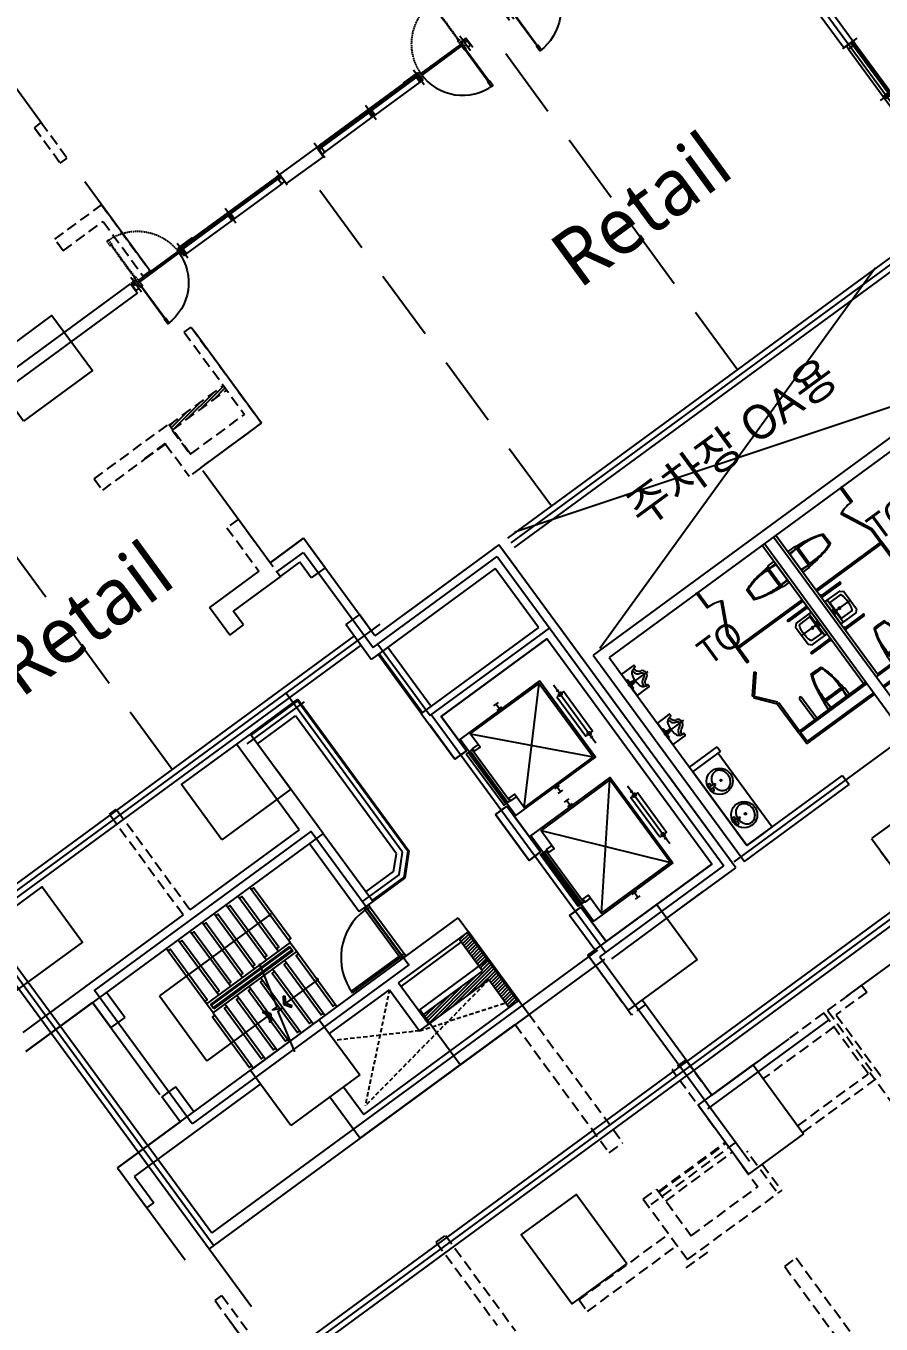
# Model space of a CAD drawing. Header units: millimetres. Extents: x 75184266 to 76346726, y -35077925 to -33679385.
# Drawn here: x 75481647 to 75496659, y -34980411 to -34957629 of the extents above; entities that cross this region are included whole.
import ezdxf
from ezdxf.enums import TextEntityAlignment as Align

# ---------------------------------------------------------------- set-up
doc = ezdxf.new("R2010")
doc.units = ezdxf.units.MM
doc.header["$LTSCALE"] = 50
doc.header["$MEASUREMENT"] = 0
for name, pattern in [('HID', [2.3, 1.5, -0.8]), ('HIDDEN2', [0.1875, 0.125, -0.0625]), ('XR-1F-PLAN$0$CEN', [62, 60, -1, 0, -1]), ('XR-1F-PLAN$0$HIDDEN', [0.375, 0.25, -0.125]), ('XR-지하3층$0$H', [1.3, 0.8, -0.5]), ('XR-지하3층$0$HIDDEN', [0.375, 0.25, -0.125])]:
    doc.linetypes.add(name, pattern=pattern)
doc.layers.get('Defpoints').update_dxf_attribs({"color": 51, "linetype": 'CONTINUOUS'})
for name, color, linetype in [('AA-MKXS', 3, 'CONTINUOUS'), ('PLAN-ALL-DOOR', 4, 'CONTINUOUS'), ('XR-1F-PLAN$0$A-CEN02', 27, 'XR-1F-PLAN$0$CEN'), ('XR-1F-PLAN$0$A-DOR-FRAME', 7, 'CONTINUOUS'), ('XR-1F-PLAN$0$A-DOR-GL', 142, 'CONTINUOUS'), ('XR-1F-PLAN$0$A-DOR-HID', 9, 'XR-1F-PLAN$0$HIDDEN'), ('XR-1F-PLAN$0$A-DOR-TRACE', 8, 'CONTINUOUS'), ('XR-1F-PLAN$0$A-FRAME', 1, 'CONTINUOUS'), ('XR-1F-PLAN$0$A-HDCP7', 7, 'CONTINUOUS'), ('XR-1F-PLAN$0$A-WIN-ELE8', 8, 'CONTINUOUS'), ('XR-지하3층$0$CON', 2, 'CONTINUOUS'), ('XR-지하3층$0$hat', 8, 'CONTINUOUS'), ('XR-지하3층$0$W1', 3, 'CONTINUOUS'), ('XR-지하3층$0$XR-1F-PLAN$0$A-EQP1', 1, 'CONTINUOUS'), ('XR-지하3층$0$XR-1F-PLAN$0$A-FIN6', 6, 'CONTINUOUS'), ('XR-지하3층$0$XR-1F-PLAN$0$A-WAL3', 3, 'CONTINUOUS')]:
    doc.layers.add(name, color=color, linetype=linetype)
doc.layers.add('XR-지하3층$0$E1', color=4, linetype='CONTINUOUS', lineweight=13)
doc.layers.add('건축', color=8, linetype='CONTINUOUS', plot=False)
doc.styles.add('XR-지하3층$0$맑은고딕', font='malgun.ttf')
doc.styles.add('XR-지하3층$0$유형1', font='malgun.ttf')

# ---------------------------------------------------------------- blocks, each defined once
blk = doc.blocks.new('XR-지하3층$0$XR-1F-PLAN$0$1LAVA01')
at = {"layer": 'XR-지하3층$0$XR-1F-PLAN$0$A-EQP1'}
for p, q in [((-29, -30), (29, -30)), ((-29, -58), (-26, -58)), ((-21, -63), (-14, -139)), ((-14, -139), (14, -139)), ((14, -139), (21, -63)), ((26, -58), (29, -58))]:
    blk.add_line(p, q, dxfattribs=at)
blk.add_lwpolyline([(-18, -100, 0.064435), (-72, -112, 0.091719), (-132, -146, 0.103599), (-172, -198, 0.113912), (-186, -258, 0.113912), (-172, -317, 0.103599), (-132, -369, 0.091719), (-72, -403, 0.084785), (0, -416, 0.084785), (72, -403, 0.091719), (132, -369, 0.103599), (172, -317, 0.113912), (186, -258, 0.113912), (172, -198, 0.103599), (132, -146, 0.091719), (72, -112, 0.064435), (18, -100, 0.084785)], format="xyb", dxfattribs=at)
for centre, radius in [((0, -230), 230), ((0, -258), 15)]:
    blk.add_circle(centre, radius, dxfattribs=at)
for centre, radius, start, end in [((-50, -44), 25, 34.0558, 325.9442), ((-26, -63), 5, 5.3909, 90), ((26, -63), 5, 90, 174.6091), ((50, -44), 25, 214.0558, 145.9442)]:
    blk.add_arc(centre, radius, start, end, dxfattribs=at)
blk = doc.blocks.new('XR-지하3층$0$XR-1F-PLAN$0$좌변기')
at = {"layer": 'XR-지하3층$0$XR-1F-PLAN$0$A-EQP1'}
for points in [[(-544, 76), (-544, 111, 0.414214), (-554, 121), (-672, 121, 0.414214), (-682, 111), (-682, -319, 0.414214), (-672, -329), (-554, -329, 0.414214), (-544, -319), (-544, -284)], [(-544, 111, -0.030636), (-266, 76, -0.045977), (-84, 34, -0.042274), (0, 0), (0, -104)], [(-534, -281, 0.029867), (-268, -275, 0.046073), (-88, -233, 0.030504), (-29, -211, 0.291302), (-24, -202), (-23, -105), (-24, -8, 0.291302), (-29, 1, 0.030504), (-88, 23, 0.046073), (-268, 65, 0.029888), (-534, 71)], [(-544, -319, 0.030636), (-266, -284, 0.045977), (-84, -242, 0.042274), (0, -208), (0, -104)]]:
    blk.add_lwpolyline(points, format="xyb", dxfattribs=at)
blk.add_lwpolyline([(-502, -284), (-502, 76), (-682, 76), (-682, -284)], close=True, dxfattribs=at)
for points in [[(-667, 64, 0.336088), (-682, 48), (-682, -256, 0.369332), (-666, -273, 0.014927), (-534, -281), (-534, 71, 0.014968)], [(-496, 67, 0.408431), (-504, 58), (-505, -105), (-504, -268, 0.408431), (-496, -277, 0.024723), (-268, -270, 0.046051), (-89, -228, 0.030519), (-31, -206, 0.289645), (-29, -202), (-28, -105), (-29, -8, 0.289645), (-31, -4, 0.030519), (-89, 18, 0.046051), (-268, 60, 0.024723)]]:
    blk.add_lwpolyline(points, format="xyb", close=True, dxfattribs=at)
blk = doc.blocks.new('XR-지하3층$0$XR-1F-PLAN$0$소변기')
at = {"layer": 'Defpoints'}
blk.add_line((230, -401), (230, 30), dxfattribs=at)
at = {"layer": 'XR-지하3층$0$XR-1F-PLAN$0$A-EQP1'}
for p, q in [((0, 0), (460, 0)), ((0, -135), (0, 0)), ((140, -25), (140, 0)), ((215, 0), (215, -50)), ((245, 0), (245, -50)), ((320, -25), (320, 0)), ((460, 0), (460, -135)), ((0, -265), (0, -135)), ((190, -25), (140, -25)), ((205, -40), (190, -25)), ((205, -65), (205, -40)), ((205, -110), (205, -105)), ((205, -105), (255, -105)), ((255, -110), (205, -110)), ((220, -95), (220, -105)), ((240, -95), (240, -105)), ((255, -40), (270, -25)), ((255, -65), (255, -40)), ((255, -105), (255, -110)), ((270, -25), (320, -25)), ((460, -135), (460, -265)), ((15, -270), (5, -270)), ((35, -270), (15, -270)), ((445, -270), (425, -270)), ((455, -270), (445, -270))]:
    blk.add_line(p, q, dxfattribs=at)
blk.add_circle((230, -70), 25, dxfattribs=at)
for centre, radius, start, end in [((376, -325), 345, 159.444, 163.9272), ((164, -246), 118, 151.7834, 159.444), ((124, -224), 72.1, 143.1301, 151.7834), ((55, -374), 184, 81.8699, 88.4784), ((164, -254), 122, 136.4862, 143.1301), ((143, -235), 94.2, 118.6105, 136.4862), ((69, -274), 83.4, 72.0591, 81.8699), ((-10, -519), 340, 66.0375, 72.0591), ((159, -264), 127, 103.2516, 118.6105), ((108, -253), 49.7, 50.2446, 66.0375), ((175, -331), 196, 101.3099, 103.2516), ((445, -1683), 1575, 100.6246, 101.3099), ((72, -296), 106, 39.8056, 50.2446), ((208, -416), 286, 93.8141, 100.6246), ((217, -553), 423, 88.2147, 93.8141), ((243, -553), 423, 86.1859, 91.7853), ((252, -416), 286, 79.3754, 86.1859), ((15, -1683), 1575, 78.6901, 79.3754), ((388, -296), 106, 129.7554, 140.1944), ((352, -253), 49.7, 113.9625, 129.7554), ((285, -331), 196, 76.7484, 78.6901), ((301, -264), 127, 61.3895, 76.7484), ((470, -519), 340, 107.9409, 113.9625), ((317, -235), 94.2, 43.5138, 61.3895), ((391, -274), 83.4, 98.1301, 107.9409), ((405, -374), 184, 91.5216, 98.1301), ((296, -254), 122, 36.8699, 43.5138), ((336, -224), 72.1, 28.2166, 36.8699), ((296, -246), 118, 20.556, 28.2166), ((84, -325), 345, 16.0728, 20.556), ((5, -265), 5, 180, 225), ((5, -265), 5, 225, 270), ((35, -268), 2.35, 270, 315), ((21, -254), 21.6, 315, 329.491), ((21, -254), 21.7, 329.491, 5.2377), ((102, -247), 59.8, 163.9272, 185.2377), ((45, -339), 109, 15.3921, 90), ((217, -292), 69.7, 195.3921, 280.5971), ((66, -302), 114, 29.774, 39.8056), ((-6, -343), 197, 24.0061, 29.774), ((457, -137), 310, 204.0061, 208.6056), ((383, -177), 225, 208.6056, 213.6901), ((317, -221), 147, 213.6901, 219.9871), ((215, -307), 12.9, 219.9871, 258.6901), ((223, -265), 55.1, 258.6901, 277.125), ((243, -292), 69.7, 259.4029, 344.6079), ((237, -265), 55.1, 262.875, 281.3099), ((245, -307), 12.9, 281.3099, 320.0129), ((143, -221), 147, 320.0129, 326.3099), ((77, -177), 225, 326.3099, 331.3944), ((3, -137), 310, 331.3944, 335.9939), ((466, -343), 197, 150.226, 155.9939), ((394, -302), 114, 140.1944, 150.226), ((415, -339), 109, 90, 164.6079), ((358, -247), 59.8, 354.7623, 16.0728), ((439, -254), 21.7, 174.7623, 210.509), ((439, -254), 21.6, 210.509, 225), ((425, -268), 2.35, 225, 270), ((455, -265), 5, 270, 315), ((455, -265), 5, 315, 0)]:
    blk.add_arc(centre, radius, start, end, dxfattribs=at)
blk = doc.blocks.new('XR-지하3층$0$XR-1F-PLAN$0$A$C56F60109')
at = {"layer": 'Defpoints'}
blk.add_line((380, 375), (380, 0), dxfattribs=at)
at = {"layer": 'XR-지하3층$0$XR-1F-PLAN$0$A-EQP1'}
for p, q in [((15, 410), (15, 25)), ((45, 410), (45, 25)), ((715, 410), (715, 25)), ((745, 410), (745, 25)), ((0, 5), (0, 0)), ((10, 25), (50, 25)), ((10, 25), (10, 15)), ((10, 15), (50, 15)), ((50, 25), (50, 15)), ((60, 5), (60, 0)), ((618, 50), (143, 50)), ((350, 144), (412, 144)), ((380, 175), (380, 113)), ((700, 5), (700, 0)), ((750, 25), (710, 25)), ((710, 25), (710, 15)), ((750, 15), (710, 15)), ((750, 25), (750, 15)), ((760, 5), (760, 0))]:
    blk.add_line(p, q, dxfattribs=at)
blk.add_lwpolyline([(568, 375), (618, 325), (618, 0), (143, 0), (143, 325), (193, 375)], close=True, dxfattribs=at)
for points in [[(387, 66), (550, 66), (550, 288, 0.272815), (544, 300, 0.070145), (499, 317, 0.03268), (447, 325, 0.023671), (375, 328, 0.023671), (303, 325, 0.03268), (251, 317, 0.070145), (207, 300, 0.272815), (200, 288), (200, 66), (373, 66)], [(371, 17), (374, 87, -1), (386, 87), (389, 17, -0.414045), (380, 8, -0.414045), (371, 17)]]:
    blk.add_lwpolyline(points, format="xyb", dxfattribs=at)
for centre, radius in [((30, 249), 15), ((730, 249), 15), ((353, 34), 15.3), ((380, 144), 15), ((407, 34), 15.3)]:
    blk.add_circle(centre, radius, dxfattribs=at)
for centre, radius, start, end in [((30, 410), 15, 0, 180), ((730, 410), 15, 0, 180), ((10, 5), 10, 90, 180), ((50, 5), 10, 0, 90), ((710, 5), 10, 90, 180), ((750, 5), 10, 0, 90)]:
    blk.add_arc(centre, radius, start, end, dxfattribs=at)
blk = doc.blocks.new('XR-지하3층$0$A$C62C54F48')
at = {"layer": 'XR-지하3층$0$CON', "ltscale": 0.5}
for p, q in [((358, 3299, 0), (358, 1869, 0)), ((358, 169, 0), (358, 1569, 0)), ((358, 139, 0), (358, 1569, 0))]:
    blk.add_line(p, q, dxfattribs=at)
at = {"layer": 'XR-지하3층$0$E1', "ltscale": 0.5}
blk.add_line((1543, -2591, 0), (-842, -2591, 0), dxfattribs=at)
at = {"layer": 'XR-지하3층$0$hat', "ltscale": 0.5}
for p, q in [((-1972, -2191, 0), (-2547, -2641, 0)), ((-2547, -2191, 0), (-1972, -2641, 0)), ((-1872, -2641, 0), (-942, -2191, 0)), ((-1872, -2191, 0), (-942, -2641, 0))]:
    blk.add_line(p, q, dxfattribs=at)
at = {"layer": 'XR-지하3층$0$W1', "ltscale": 0.5}
for p, q in [((-2747, 5399, 0), (-2747, 3119, 0)), ((1743, 5399, 0), (-2747, 5399, 0)), ((1743, -2841, 0), (1743, 5399, 0)), ((-2547, 5199, 0), (-2547, 3119, 0)), ((1543, 5199, 0), (-2547, 5199, 0)), ((-942, 5199, 0), (-942, 4599, 0)), ((-842, 5199, 0), (-842, 4599, 0)), ((1543, -2641, 0), (1543, 5199, 0)), ((-842, 4599, 0), (-942, 4599, 0)), ((-1702, 3269, 0), (-1702, 1819, 0)), ((-2547, 3119, 0), (-2747, 3119, 0)), ((-2747, 1819, 0), (-2747, 1719, 0)), ((1543, 1819, 0), (-2747, 1819, 0)), ((-2747, 1719, 0), (-2747, 1619, 0)), ((1543, 1619, 0), (-2747, 1619, 0)), ((-2747, 319, 0), (-2747, -2841, 0)), ((-2547, 319, 0), (-2747, 319, 0)), ((-2547, 319, 0), (-2547, -2641, 0)), ((-942, -1161, 0), (-942, -2641, 0)), ((-842, -1161, 0), (-942, -1161, 0)), ((-842, -1191, 0), (-842, -2641, 0)), ((-942, -2091, 0), (-2547, -2091, 0)), ((-942, -2191, 0), (-2547, -2191, 0)), ((-1972, -2191, 0), (-1972, -2641, 0)), ((-1872, -2191, 0), (-1872, -2641, 0)), ((1543, -2641, 0), (-2547, -2641, 0)), ((1743, -2841, 0), (-2747, -2841, 0))]:
    blk.add_line(p, q, dxfattribs=at)
at = {"layer": 'XR-지하3층$0$W1', "ltscale": 100}
blk.add_line((-2547, 4856, 0), (-2547, 5199, 0), dxfattribs=at)
at = {"layer": 'XR-지하3층$0$W1', "ltscale": 0.5, "elevation": 0}
blk.add_lwpolyline([(-842, -1191), (-842, -1191), (-842, -1161), (-842, -1161)], dxfattribs=at)
at = {"layer": 'XR-지하3층$0$XR-1F-PLAN$0$A-EQP1'}
for p, q in [((-857, 3299, 0), (-1472, 3299, 0)), ((-1472, 3269, 0), (-857, 3269, 0)), ((-857, 3299, 0), (-857, 3269, 0)), ((43, 3299, 0), (43, 3269, 0)), ((358, 3299, 0), (43, 3299, 0)), ((43, 3269, 0), (358, 3269, 0)), ((-1472, 169, 0), (-857, 169, 0)), ((-857, 139, 0), (-1472, 139, 0)), ((-857, 139, 0), (-857, 169, 0)), ((43, 139, 0), (43, 169, 0)), ((43, 169, 0), (358, 169, 0)), ((358, 139, 0), (43, 139, 0)), ((343, -1191, 0), (343, -2591, 0)), ((373, -1191, 0), (373, -2591, 0))]:
    blk.add_line(p, q, dxfattribs=at)
at = {"layer": 'XR-지하3층$0$XR-1F-PLAN$0$A-EQP1', "linetype": 'Continuous', "elevation": 0}
for points in [[(-2547, 5199), (-942, 5199), (-942, 4649), (-2547, 4649)], [(-2547, -2091), (-942, -2091), (-942, -1541), (-2547, -1541)]]:
    blk.add_lwpolyline(points, close=True, dxfattribs=at)
at = {"layer": 'XR-지하3층$0$XR-1F-PLAN$0$A-EQP1', "elevation": 0}
for points in [[(-837, 3276), (-512, 3549), (-531, 3572), (-857, 3299)], [(-186, 3276), (-512, 3549), (-493, 3572), (-167, 3299)], [(-837, 162), (-512, -112), (-531, -135), (-857, 139)], [(-186, 162), (-512, -112), (-493, -135), (-167, 139)]]:
    blk.add_lwpolyline(points, close=True, dxfattribs=at)
for points in [[(358, 3269), (43, 3269), (43, 3299), (358, 3299)], [(328, 3299), (328, 1869)], [(358, 3269), (628, 3269), (628, 3299), (358, 3299)], [(358, 3299), (358, 1869)], [(1558, 3269), (1228, 3269), (1228, 3299), (1558, 3299)], [(328, 139), (328, 1569)], [(358, 139), (358, 1569)], [(358, 169), (43, 169), (43, 139), (358, 139)], [(358, 169), (628, 169), (628, 139), (358, 139)], [(1558, 169), (1228, 169), (1228, 139), (1558, 139)], [(-842, -1191), (-572, -1191), (-572, -1161), (-842, -1161)], [(358, -1191), (28, -1191), (28, -1161), (358, -1161)], [(358, -1191), (628, -1191), (628, -1161), (358, -1161)], [(1558, -1191), (1228, -1191), (1228, -1161), (1558, -1161)]]:
    blk.add_lwpolyline(points, dxfattribs=at)
at = {"layer": 'XR-지하3층$0$XR-1F-PLAN$0$A-EQP1', "extrusion": (-2.2047e-08, 2e-16, 1), "elevation": 0}
for points in [[(1180, 3033), (641, 3296), (628, 3269), (1167, 3005)], [(-20, -1427), (-559, -1164), (-572, -1191), (-33, -1455)], [(1180, -1427), (641, -1164), (628, -1191), (1167, -1455)]]:
    blk.add_lwpolyline(points, dxfattribs=at)
at = {"layer": 'XR-지하3층$0$XR-1F-PLAN$0$A-EQP1', "elevation": 0}
for points in [[(-1472, 2891), (-1017, 2891, 1), (-1017, 2931), (-1472, 2931)], [(-1472, 546), (-1017, 546, -1), (-1017, 506), (-1472, 506)]]:
    blk.add_lwpolyline(points, format="xyb", dxfattribs=at)
at = {"layer": 'XR-지하3층$0$XR-1F-PLAN$0$A-EQP1', "extrusion": (-2.2047e-08, -2e-16, 1), "elevation": 0}
blk.add_lwpolyline([(1180, 404), (641, 142), (628, 169), (1167, 432)], dxfattribs=at)
at = {"layer": 'XR-지하3층$0$XR-1F-PLAN$0$A-EQP1', "extrusion": (-2.2047e-08, 2e-16, 1)}
for centre in [(628, 3269, 0), (-572, -1191, 0), (628, -1191, 0)]:
    blk.add_arc(centre, 600, 333.9853, 360, dxfattribs=at)
at = {"layer": 'XR-지하3층$0$XR-1F-PLAN$0$A-EQP1', "extrusion": (-2.2047e-08, -2e-16, 1)}
blk.add_arc((628, 169, 0), 600, 0, 26.0147, dxfattribs=at)
at = {"layer": 'XR-지하3층$0$XR-1F-PLAN$0$A-FIN6'}
for p, q in [((-1732, 3299, 0), (-1472, 3299, 0)), ((-1732, 3299, 0), (-1732, 1819, 0)), ((-1472, 3299, 0), (-1472, 1819, 0)), ((1543, 1869, 0), (-1472, 1869, 0)), ((-1732, 139, 0), (-1732, 1619, 0)), ((1543, 1569, 0), (-1502, 1569, 0)), ((-1472, 139, 0), (-1472, 1569, 0)), ((-1732, 139, 0), (-1472, 139, 0))]:
    blk.add_line(p, q, dxfattribs=at)
at = {"layer": 'XR-지하3층$0$XR-1F-PLAN$0$A-WAL3', "ltscale": 5}
for p, q in [((-1702, 3269, 0), (-1502, 3269, 0)), ((-1702, 3269, 0), (-1702, 1839, 0)), ((-1502, 3269, 0), (-1502, 1819, 0)), ((-1702, 169, 0), (-1702, 1619, 0)), ((-1502, 169, 0), (-1502, 1619, 0)), ((-1702, 169, 0), (-1502, 169, 0))]:
    blk.add_line(p, q, dxfattribs=at)
at = {"layer": 'XR-지하3층$0$XR-1F-PLAN$0$A-EQP1', "linetype": 'Continuous'}
for p in [(-2083, 5149, 0), (-1356, 5149, 0)]:
    blk.add_blockref('XR-지하3층$0$XR-1F-PLAN$0$1LAVA01', p, dxfattribs=at)
at = {"layer": 'XR-지하3층$0$XR-1F-PLAN$0$A-EQP1', "linetype": 'Continuous', "extrusion": (-1.4e-15, 1.4e-15, -1), "xscale": -1, "rotation": 359.9999999476224}
for p in [(347, 5199, 0), (-716, 5199, 0)]:
    blk.add_blockref('XR-지하3층$0$XR-1F-PLAN$0$소변기', p, dxfattribs=at)
at = {"layer": 'XR-지하3층$0$XR-1F-PLAN$0$A-EQP1'}
for name, p, rotation in [('XR-지하3층$0$XR-1F-PLAN$0$좌변기', (-789, 2510, 0), 0.000664342618479), ('XR-지하3층$0$XR-1F-PLAN$0$A$C56F60109', (233, 1569, 0), 180)]:
    blk.add_blockref(name, p, dxfattribs=dict(at, rotation=rotation))
at = {"layer": 'XR-지하3층$0$XR-1F-PLAN$0$A-EQP1', "extrusion": (2.2047e-08, 0, -1), "zscale": -1, "rotation": 90.00132292226479}
for p in [(-1067, 2551, 0), (133, -1909, 0), (-1067, -1909, 0)]:
    blk.add_blockref('XR-지하3층$0$XR-1F-PLAN$0$좌변기', p, dxfattribs=at)
at = {"layer": 'XR-지하3층$0$XR-1F-PLAN$0$A-EQP1', "xscale": -1}
blk.add_blockref('XR-지하3층$0$XR-1F-PLAN$0$A$C56F60109', (233, 1869, 0), dxfattribs=at)
at = {"layer": 'XR-지하3층$0$XR-1F-PLAN$0$A-EQP1', "extrusion": (-2.2047e-08, 0, 1), "rotation": 270.0013229222649}
blk.add_blockref('XR-지하3층$0$XR-1F-PLAN$0$좌변기', (1067, 886, 0), dxfattribs=at)
at = {"layer": 'XR-지하3층$0$XR-1F-PLAN$0$A-EQP1', "xscale": -0.9999999999999994, "rotation": 179.9993356573814}
blk.add_blockref('XR-지하3층$0$XR-1F-PLAN$0$좌변기', (-789, 927, 0), dxfattribs=at)
at = {"layer": 'XR-지하3층$0$XR-1F-PLAN$0$A-EQP1', "linetype": 'Continuous', "xscale": -1, "rotation": 180}
for p in [(-2083, -2041, 0), (-1356, -2041, 0)]:
    blk.add_blockref('XR-지하3층$0$XR-1F-PLAN$0$1LAVA01', p, dxfattribs=at)
blk = doc.blocks.new('XR-1F-PLAN$0$A$C10B20476')
at = {"layer": 'Defpoints'}
for p, q in [((134, 35), (110, 35)), ((110, 35), (110, 0)), ((134, 35), (134, 0))]:
    blk.add_line(p, q, dxfattribs=at)
at = {"layer": 'XR-1F-PLAN$0$A-CEN02', "linetype": 'Continuous'}
blk.add_line((318, 80), (0, 80), dxfattribs=at)
at = {"layer": 'XR-1F-PLAN$0$A-FRAME'}
for p, q in [((144, 80), (110, 80)), ((110, 56), (144, 56)), ((110, 43), (144, 43)), ((144, 20), (134, 20))]:
    blk.add_line(p, q, dxfattribs=at)
for points in [[(88, 20), (88, 80)], [(110, 35), (110, 80)], [(122, 48), (144, 48), (144, 20), (238, 20), (238, 80), (144, 80), (144, 51), (122, 51), (122, 48)]]:
    blk.add_lwpolyline(points, dxfattribs=at)
blk = doc.blocks.new('XR-1F-PLAN$0$A$C491451C1')
at = {"layer": 'Defpoints'}
for p, q in [((15, 208), (-20, 208)), ((15, 184), (-20, 184)), ((15, 184), (15, 208)), ((45, 208), (45, 184)), ((45, 208), (80, 208)), ((45, 184), (80, 184))]:
    blk.add_line(p, q, dxfattribs=at)
at = {"layer": 'XR-1F-PLAN$0$A-CEN02', "linetype": 'Continuous'}
blk.add_line((30, 0), (30, 318), dxfattribs=at)
at = {"layer": 'XR-1F-PLAN$0$A-FRAME'}
for p, q in [((0, 174), (0, 184)), ((24, 208), (24, 174)), ((37, 208), (37, 174)), ((60, 174), (60, 184))]:
    blk.add_line(p, q, dxfattribs=at)
for points in [[(0, 230), (60, 230)], [(29, 196), (29, 174), (0, 174), (0, 80), (60, 80), (60, 174), (32, 174), (32, 196), (29, 196)], [(15, 208), (45, 208)]]:
    blk.add_lwpolyline(points, dxfattribs=at)
blk = doc.blocks.new('XR-1F-PLAN$0$A$C7F517DA1')
at = {"layer": 'XR-1F-PLAN$0$A-DOR-FRAME', "ltscale": 0.5, "elevation": 0}
for points in [[(50, 1675), (60, 1675), (60, 1690), (75, 1690), (75, 1675), (85, 1675), (85, 1775), (50, 1775)], [(50, 925), (10, 925), (10, 825), (50, 825)], [(990, 925), (950, 925), (950, 825), (990, 825)]]:
    blk.add_lwpolyline(points, close=True, dxfattribs=at)
blk.add_lwpolyline([(50, 875), (50, 975), (60, 975), (60, 960), (75, 960), (75, 975), (85, 975), (85, 875), (50, 875)], dxfattribs=at)
at = {"layer": 'XR-1F-PLAN$0$A-DOR-GL', "elevation": 0}
blk.add_lwpolyline([(62, 962), (72, 962), (72, 1687), (62, 1687)], close=True, dxfattribs=at)
at = {"layer": 'XR-1F-PLAN$0$A-DOR-HID', "ltscale": 2, "elevation": 0}
blk.add_lwpolyline([(50, 875), (50, 775), (60, 775), (60, 790), (75, 790), (75, 775), (85, 775), (85, 875), (50, 875)], dxfattribs=at)
for points in [[(62, 788), (72, 788), (72, 63), (62, 63)], [(50, 75), (60, 75), (60, 60), (75, 60), (75, 75), (85, 75), (85, -25), (50, -25)]]:
    blk.add_lwpolyline(points, close=True, dxfattribs=at)
at = {"layer": 'XR-1F-PLAN$0$A-DOR-HID', "ltscale": 2}
blk.add_arc((50, 875, 0), 900, 270, 0, dxfattribs=at)
at = {"layer": 'XR-1F-PLAN$0$A-DOR-TRACE'}
blk.add_arc((50, 875, 0), 900, 0, 90, dxfattribs=at)
at = {"layer": 'XR-1F-PLAN$0$A-WIN-ELE8'}
for p, q in [((85, 890, 0), (950, 890, 0)), ((85, 860, 0), (950, 860, 0))]:
    blk.add_line(p, q, dxfattribs=at)
blk = doc.blocks.new('SW-4.05')
at = {"layer": 'AA-MKXS', "ltscale": 0.5}
for p, q in [((0, -200), (0, 0)), ((3250, -200, 0), (3250, 0, 0))]:
    blk.add_line(p, q, dxfattribs=at)
at = {"layer": 'XR-1F-PLAN$0$A-DOR-GL', "elevation": 0}
for points in [[(1095, -154), (1095, -178), (2105, -178), (2105, -154)], [(3195, -154), (3195, -178), (2135, -178), (2135, -154)]]:
    blk.add_lwpolyline(points, close=True, dxfattribs=at)
at = {"layer": 'XR-1F-PLAN$0$A-FRAME'}
for p, q in [((10, -200), (10, -178)), ((70, -200), (70, -178)), ((2090, -200), (2090, -178)), ((2150, -200), (2150, -178)), ((3180, -200, 0), (3180, -178, 0)), ((3240, -200, 0), (3240, -178, 0))]:
    blk.add_line(p, q, dxfattribs=at)
at = {"layer": 'XR-1F-PLAN$0$A-HDCP7', "elevation": 0}
blk.add_lwpolyline([(1350, -200), (1050, -200), (1050, -215), (1350, -215)], close=True, dxfattribs=at)
at = {"layer": 'XR-1F-PLAN$0$A-WIN-ELE8'}
for p, q in [((2090, -50, 0), (1110, -50, 0)), ((3180, -200, 0), (1110, -200, 0)), ((3180, -50, 0), (2150, -50, 0))]:
    blk.add_line(p, q, dxfattribs=at)
at = {"layer": 'XR-1F-PLAN$0$A-DOR-FRAME', "ltscale": 600, "extrusion": (0, 0, -1), "xscale": -1, "zscale": -1, "rotation": 2.5358915e-09}
blk.add_blockref('XR-1F-PLAN$0$A$C7F517DA1', (-60, -1025, 0), dxfattribs=at)
at = {"layer": 'XR-1F-PLAN$0$A-FRAME', "extrusion": (0, 0, -1), "zscale": -1, "rotation": 90.00000000253594}
blk.add_blockref('XR-1F-PLAN$0$A$C10B20476', (10, -288, 0), dxfattribs=at)
at = {"layer": 'XR-1F-PLAN$0$A-FRAME', "ltscale": 0.5, "extrusion": (0, 0, -1), "xscale": -1, "zscale": -1, "rotation": 180}
for p in [(-1110, 30, 0), (-2150, 30, 0)]:
    blk.add_blockref('XR-1F-PLAN$0$A$C491451C1', p, dxfattribs=at)
at = {"layer": 'XR-1F-PLAN$0$A-FRAME', "xscale": -1, "rotation": 269.999999997464}
blk.add_blockref('XR-1F-PLAN$0$A$C10B20476', (3160, -288, 0), dxfattribs=at)
blk = doc.blocks.new('A$C5C415861-flat-1')
at = {"layer": 'PLAN-ALL-DOOR', "ltscale": 10}
for p, q in [((-546, 1036), (-546, -4)), ((-511, -4), (-511, 1036)), ((-576, -4), (-576, -104)), ((-546, -4), (-576, -4)), ((-576, -104), (-551, -104)), ((-551, -104), (-531, -74)), ((-546, -46), (-546, -4)), ((-531, -46), (-546, -46)), ((-531, -74), (-531, -46)), ((479, -74), (479, -46)), ((479, -46), (494, -46)), ((499, -104), (479, -74)), ((494, -46), (494, -4)), ((494, -4), (524, -4)), ((524, -104), (499, -104)), ((524, -4), (524, -104))]:
    blk.add_line(p, q, dxfattribs=at)
at = {"layer": 'PLAN-ALL-DOOR', "color": 8}
for p, q in [((499, -104), (-551, -104)), ((479, -46), (-531, -46)), ((494, -4), (-511, -4))]:
    blk.add_line(p, q, dxfattribs=at)
at = {"layer": 'PLAN-ALL-DOOR'}
blk.add_line((-546, -4), (-511, -4), dxfattribs=at)
at = {"layer": 'PLAN-ALL-DOOR', "color": 8, "ltscale": 10}
blk.add_arc((-546, -4), 1040, 0, 90, dxfattribs=at)
blk = doc.blocks.new('XR-지하3층$0$기둥 0620')
at = {"layer": 'XR-지하3층$0$CON', "ltscale": 0.5}
blk.add_lwpolyline([(-600, 0), (600, 0), (600, 1500), (-600, 1500)], close=True, dxfattribs=at)

msp = doc.modelspace()

# ---------------------------------------------------------------- hatches: boundary and pattern name
at = {"layer": '건축', "linetype": 'HIDDEN2', "ltscale": 30}
h = msp.add_hatch(dxfattribs=at)
h.set_pattern_fill('ANSI31', color=256, scale=350, style=0)
h.set_pattern_definition([(45, (4164850.716, -747183.476), (-30.935921677, 30.935921677), [])])
h.paths.add_polyline_path([(75485112.2, -34963938.5), (75485171.3, -34964019.2), (75484223.8, -34964714), (75484164.6, -34964633.3)])
at = {"layer": '건축', "ltscale": 0.5}
h = msp.add_hatch(dxfattribs=at)
h.set_pattern_fill('ANSI31', color=256, scale=350, style=0)
h.set_pattern_definition([(45, (4164850.716, -747183.476), (-30.935921677, 30.935921677), [])])
h.paths.add_polyline_path([(75489773.7, -34974371.5), (75488717.3, -34975146.1), (75488604.9, -34974992.9), (75489661.4, -34974218.3), (75489244.5, -34973649.8), (75489397.7, -34973537.4), (75490284.7, -34974747.1), (75490131.5, -34974859.4)])

# ---------------------------------------------------------------- linework, layer by layer
for p, q in [((75493766.8, -34954617.2), (75496164.9, -34957888.1, 0)), ((75493686.2, -34954676.3), (75502286.2, -34966406.6)), ((75493723.8, -34954896.7), (75496003.6, -34958006.4, 0)), ((75490104.5, -34966620.6), (75498049, -34960796.2)), ((75490163.6, -34966701.3), (75498269.4, -34960758.6)), ((75490222.8, -34966781.9), (75498167.2, -34960957.5)), ((75491723.8, -34968547.2, 0), (75496553.5, -34961875.1, 0)), ((75498046.6, -34963911.7, 0), (75490231, -34966511, 0)), ((75494081.4, -34972297.9, 0), (75502307.7, -34966266.8, 0)), ((75506167.6, -34966449.7), (75481284.5, -34984693.8)), ((75506108.4, -34966369.1), (75484531.9, -34982188.9)), ((75506226.7, -34966530.4), (75484650.2, -34982350.2)), ((75476387.3, -34967359), (75484946.2, -34979033.2)), ((75480685.5, -34973390.7), (75487862.4, -34968129)), ((75480787.6, -34973191.8), (75487408.1, -34968338)), ((75480905.9, -34973353.1), (75487526.4, -34968499.3)), ((75485598.9, -34970073.2), (75486417.5, -34969473)), ((75486417.5, -34969473), (75488349.5, -34972107.9)), ((75485711.3, -34970226.4), (75486376.6, -34969738.5)), ((75488149.8, -34972156.8), (75486376.6, -34969738.5)), ((75486622.4, -34971976.3), (75487497.6, -34973169.8)), ((75488102.2, -34972466.1), (75488149.8, -34972156.8)), ((75488349.5, -34972107.9), (75488278, -34972572.8)), ((75487615.3, -34972823.1), (75488102.2, -34972466.1)), ((75487727.7, -34972976.3), (75488278, -34972572.8)), ((75491511.6, -34973934.3), (75492721.2, -34973047.3)), ((75492721.2, -34973047.3), (75493430.8, -34974015)), ((75491800.8, -34974007.4), (75484865.5, -34979092.3)), ((75491682.5, -34973846.1), (75484908.6, -34978812.7)), ((75488559, -34974896.4), (75489768.6, -34974009.4)), ((75489768.6, -34974009.4), (75490478.2, -34974977.2)), ((75492221.1, -34974902), (75491511.6, -34973934.3)), ((75493430.8, -34974015), (75492221.1, -34974902)), ((75483380.2, -34975029.5, 0), (75483058, -34974589.9)), ((75489268.6, -34975864.1), (75488559, -34974896.4)), ((75485587.1, -34975959.1), (75486796.8, -34975072.1)), ((75486796.8, -34975072.1), (75487506.4, -34976039.8)), ((75490478.2, -34974977.2), (75489268.6, -34975864.1)), ((75486296.7, -34976926.8), (75485587.1, -34975959.1)), ((75487506.4, -34976039.8), (75486296.7, -34976926.8)), ((75484595.4, -34976686.7), (75484273.1, -34976247.2, 0)), ((75484353.5, -34976864.1), (75484031.2, -34976424.6))]:
    msp.add_line(p, q, dxfattribs=at)
at = {"layer": '건축', "linetype": 'XR-지하3층$0$HIDDEN', "ltscale": 100}
for p, q in [((75494137.6, -34963663.8), (75489812.4, -34957764.4)), ((75490871.3, -34966058.4), (75486546.2, -34960159)), ((75484215.2, -34970679), (75480013.7, -34964948.2)), ((75484865.5, -34979092.3), (75496500.5, -34994962.1))]:
    msp.add_line(p, q, dxfattribs=at)
at = {"layer": '건축', "linetype": 'HIDDEN2', "ltscale": 30}
for p, q in [((75481794.9, -34959414.4), (75481915.9, -34959325.7)), ((75481794.9, -34959414.4), (75481915.9, -34959325.7)), ((75481794.9, -34959414.4), (75481915.9, -34959325.7)), ((75481794.9, -34959414.4), (75481925, -34959591.8)), ((75481915.9, -34959325.7), (75482371.2, -34959946.7)), ((75482853.4, -34960857.9), (75482974.3, -34960769.2)), ((75482974.3, -34960769.2), (75483825.8, -34961930.5)), ((75483704.9, -34962019.2), (75483825.8, -34961930.5)), ((75483704.9, -34962019.2), (75483825.8, -34961930.5)), ((75484426.3, -34963003.1), (75484547.2, -34962914.4)), ((75484426.3, -34963003.1), (75484547.2, -34962914.4)), ((75484547.2, -34962914.4), (75485783.1, -34964599.8)), ((75484099, -34964966.6), (75484513, -34965531.1)), ((75484714.6, -34965383.3), (75484714.6, -34965383.3)), ((75484714.6, -34965383.3), (75484714.6, -34965383.3)), ((75485376.8, -34966286.5), (75485175.2, -34966434.4)), ((75485175.2, -34966434.4), (75485734, -34967196.4)), ((75483227.8, -34971371.6), (75483106.8, -34971460.3)), ((75484404.7, -34973230.4), (75483106.8, -34971460.3)), ((75484525.7, -34973141.7), (75483227.8, -34971371.6)), ((75497103.8, -34971439.6), (75496491, -34971889)), ((75496491, -34971889), (75497658.8, -34973481.7)), ((75496318.1, -34974464.7), (75495654.8, -34974951.1)), ((75496318.1, -34974464.7), (75496406.8, -34974585.7)), ((75496406.8, -34974585.7), (75495864.5, -34974983.4)), ((75490300.8, -34974735.2), (75492128, -34977227.1)), ((75492522.2, -34974805.2), (75492280.3, -34974982.6)), ((75492522.2, -34974805.2), (75492463.1, -34974724.6)), ((75490236.3, -34975154.6), (75491886.1, -34977404.5)), ((75495654.8, -34974951.1), (75496438.3, -34976019.6)), ((75496648, -34976051.9), (75495864.5, -34974983.4)), ((75495196.4, -34976930.3), (75496438.3, -34976019.6)), ((75495285.1, -34977051.2), (75496648, -34976051.9)), ((75496891.2, -34976586.6), (75496462.5, -34976001.9)), ((75491886.1, -34977404.5), (75492128, -34977227.1)), ((75494228.7, -34977639.9), (75494494.8, -34978002.7)), ((75494574.1, -34977603.6), (75494914.1, -34978067.3)), ((75492483.3, -34978219), (75492725.2, -34978041.6)), ((75492725.2, -34978041.6), (75493325.4, -34978860.2)), ((75493260.9, -34979279.5), (75494914.1, -34978067.3)), ((75493325.4, -34978860.2), (75494494.8, -34978002.7)), ((75492483.3, -34978219), (75493260.9, -34979279.5)), ((75488850.9, -34978972.8), (75489012.2, -34978854.5)), ((75488850.9, -34978972.8), (75489921.2, -34980432.5)), ((75489012.2, -34978854.5), (75490242.2, -34980531.9)), ((75491356.1, -34979987.9), (75492932.7, -34978831.9)), ((75491504, -34980189.6), (75493080.5, -34979033.5)), ((75494966.7, -34979398.9), (75495168.3, -34979251.1)), ((75495168.3, -34979251.1), (75496475.1, -34981033.3)), ((75494966.7, -34979398.9), (75496273.5, -34981181.2)), ((75484965.6, -34979998.9), (75485086.6, -34979910.2)), ((75485086.6, -34979910.2), (75485530.1, -34980515)), ((75484965.6, -34979998.9), (75485409.1, -34980603.7)), ((75491356.1, -34979987.9), (75491504, -34980189.6))]:
    msp.add_line(p, q, dxfattribs=at)
at = {"layer": '건축', "ltscale": 100}
for p, q in [((75486105.3, -34960234.2), (75486750.5, -34959761.2)), ((75486223.6, -34960395.5), (75486868.7, -34959922.5)), ((75481040.6, -34963947.4), (75483484.3, -34962155.8)), ((75481158.9, -34964108.6), (75483602.5, -34962317.1)), ((75480626.3, -34973310.1), (75484865.5, -34979092.3)), ((75480787.6, -34973191.8), (75484908.6, -34978812.7))]:
    msp.add_line(p, q, dxfattribs=at)
at = {"layer": '건축'}
for p, q in [((75489951.3, -34966733), (75487773.9, -34968329.6)), ((75494108.3, -34972402.2), (75489951.3, -34966733)), ((75486053.9, -34967209.9), (75486517.6, -34966869.9)), ((75486517.6, -34966869.9), (75487741.6, -34968539.2)), ((75487741.6, -34968539.2), (75489919, -34966942.7)), ((75485734, -34967196.4), (75484867.1, -34967832.1)), ((75489886.8, -34967152.3), (75487709.4, -34968748.9)), ((75486113, -34967290.5), (75485286.4, -34967896.6)), ((75485223.7, -34968318.5), (75484867.1, -34967832.1)), ((75485465.7, -34968141.1), (75485286.4, -34967896.6)), ((75487501.9, -34967958.6), (75487260, -34968136)), ((75488936.7, -34969746.2), (75490791.5, -34968386.2)), ((75490393.5, -34971344), (75490657, -34969166.8)), ((75490906.7, -34969194.5), (75491651.8, -34970210.6)), ((75485587.1, -34970057), (75486421.8, -34969445)), ((75488260.2, -34972129.8), (75486223.1, -34969351.6)), ((75486421.8, -34969445), (75488370.6, -34972102.7)), ((75490960.5, -34969310), (75491000.8, -34969280.5)), ((75485528.2, -34970230.4), (75486537, -34969490.7)), ((75489859.7, -34969559.2), (75489940.4, -34969500)), ((75489900.1, -34969529.6), (75489959.2, -34969610.2)), ((75489918.9, -34969639.8), (75489999.5, -34969580.7)), ((75489178.5, -34970498.9), (75488735.1, -34969894)), ((75489380.2, -34970351), (75488936.7, -34969746.2)), ((75489447.4, -34970053.7), (75491603.1, -34970457.1)), ((75491557.7, -34970124.5), (75491598.1, -34970095)), ((75489178.5, -34970498.9), (75489380.2, -34970351)), ((75490930, -34971018.8), (75491010.7, -34970959.7)), ((75491029.5, -34971069.9), (75490970.4, -34970989.3)), ((75490989.2, -34971099.5), (75491069.8, -34971040.3)), ((75491753.5, -34973198.8), (75491898.8, -34970860.3)), ((75492952.7, -34971984.7), (75492207.6, -34970968.6)), ((75492261.4, -34971084.2), (75492301.7, -34971054.6)), ((75491101.5, -34971252.7), (75491182.2, -34971193.6)), ((75491141.8, -34971223.1), (75491201, -34971303.8)), ((75491160.6, -34971333.3), (75491241.3, -34971274.2)), ((75489888.1, -34971466.6), (75490089.7, -34971318.8)), ((75486445, -34971734.4), (75484525.7, -34973141.7)), ((75490689.1, -34971747.3), (75492963.2, -34972311.9)), ((75486864.4, -34971798.9), (75481646.7, -34975624.8)), ((75486622.4, -34971976.3), (75487497.6, -34973169.8)), ((75492858.6, -34971898.7), (75492899, -34971869.1)), ((75488370.6, -34972102.7), (75488296.5, -34972584.1)), ((75490479.4, -34972273), (75490681.1, -34972125.2)), ((75492898.6, -34973289.2), (75494108.3, -34972402.2)), ((75487739.5, -34972992.5), (75488296.5, -34972584.1)), ((75492290.1, -34972873.6), (75492370.7, -34972814.5)), ((75492389.5, -34972924.7), (75492330.4, -34972844.1)), ((75491189, -34973240.7), (75491390.6, -34973092.9)), ((75491834.1, -34973697.7), (75491390.6, -34973092.9)), ((75492349.2, -34972954.3), (75492429.8, -34972895.1)), ((75484404.7, -34973230.4), (75481590.3, -34975294.1)), ((75483256.7, -34977668.3), (75489236.5, -34973283.6)), ((75489236.5, -34973283.6), (75489413.8, -34973525.6)), ((75491632.5, -34973845.6), (75491189, -34973240.7)), ((75488188.1, -34974424.4), (75489413.8, -34973525.6)), ((75486283.6, -34973712.8), (75484815.9, -34974789)), ((75486283.6, -34973712.8), (75486401.9, -34973874)), ((75488232.4, -34974484.9), (75489288.8, -34973710.2)), ((75484934.2, -34974950.2), (75486401.9, -34973874)), ((75491721.2, -34973966.5), (75494349.6, -34977551.2)), ((75488188.1, -34974424.4), (75488717.3, -34975146.1)), ((75486974.4, -34975314.3), (75488026.8, -34974542.6)), ((75488026.8, -34974542.6), (75488556, -34975264.4)), ((75487579.1, -34976730.9), (75490300.8, -34974735.2)), ((75483380.2, -34975029.5, 0), (75483138.3, -34975206.9, 0)), ((75487514.6, -34977150.3), (75490236.3, -34975154.6)), ((75488556, -34975264.4), (75488717.3, -34975146.1)), ((75483555.1, -34977821.5), (75485764.7, -34976201.3)), ((75484273.1, -34976247.2, 0), (75484031.2, -34976424.6, 0)), ((75487224.1, -34976246.8), (75487579.1, -34976730.9)), ((75486982.2, -34976424.2), (75487514.6, -34977150.3)), ((75483256.7, -34977668.3), (75483771.2, -34978369.9)), ((75483555.1, -34977821.5), (75483892.1, -34978281.2)), ((75483771.2, -34978369.9), (75483892.1, -34978281.2))]:
    msp.add_line(p, q, dxfattribs=at)
at = {"layer": '건축', "ltscale": 3}
for p, q in [((75490284.7, -34974747.1), (75489397.7, -34973537.4)), ((75489661.4, -34974218.3), (75489244.5, -34973649.8)), ((75488604.9, -34974992.9), (75489661.4, -34974218.3)), ((75488717.3, -34975146.1), (75489773.7, -34974371.5)), ((75490131.5, -34974859.4), (75489773.7, -34974371.5))]:
    msp.add_line(p, q, dxfattribs=at)
at = {"layer": '건축', "linetype": 'HID'}
for p, q in [((75489773.7, -34974371.5), (75487602.8, -34976577.2)), ((75488026.8, -34974542.6), (75487602.8, -34976577.2)), ((75488556, -34975264.4), (75490066.4, -34974770.7)), ((75488556, -34975264.4), (75487061.6, -34975433.2))]:
    msp.add_line(p, q, dxfattribs=at)
at = {"layer": '건축', "linetype": 'XR-지하3층$0$H', "ltscale": 50}
for points in [[(75498257, -34970594), (75496491, -34971889), (75497658.8, -34973481.7), (75493687.1, -34976393.9), (75491930.9, -34973998.8), (75494108.3, -34972402.2), (75489951.3, -34966733), (75487773.9, -34968329.6), (75486520.3, -34966619.9), (75485935.6, -34967048.6), (75484714.6, -34965383.3), (75485783.1, -34964599.8), (75481135.3, -34958261.2), (75480167.6, -34958970.8), (75477855.5, -34955817.6), (75471468.6, -34960500.9)], [(75471274.9, -34962409.9), (75477622.7, -34971067), (75478066.3, -34970741.8), (75481646.7, -34975624.8), (75482816, -34974767.3), (75484353.5, -34976864.1), (75483256.7, -34977668.3), (75486485.3, -34982071.4)]]:
    msp.add_lwpolyline(points, dxfattribs=at)
at = {"layer": '건축', "linetype": 'HIDDEN2', "ltscale": 30}
for points in [[(75481794.9, -34959414.4), (75482250.2, -34960035.4)], [(75482250.2, -34960035.4), (75482371.2, -34959946.7)], [(75482151.8, -34961372.4), (75482853.4, -34960857.9)], [(75482299.6, -34961574), (75483001.2, -34961059.5)], [(75483001.2, -34961059.5), (75483704.9, -34962019.2)], [(75482299.6, -34961574), (75482151.8, -34961372.4)], [(75484426.3, -34963003.1), (75485484.7, -34964446.6)], [(75484164.6, -34964633.3), (75485112.2, -34963938.5)], [(75484223.8, -34964714), (75485171.3, -34964019.2)], [(75484537.2, -34965141.4), (75485484.7, -34964446.6)], [(75482846.4, -34965575.1), (75484152.8, -34964617.2), (75484223.8, -34964714)], [(75484714.6, -34965383.3), (75485783.1, -34964599.8)], [(75484223.8, -34964714), (75484215.7, -34964719.9), (75484529.1, -34965147.3), (75484537.2, -34965141.4)], [(75483736.1, -34965232.7), (75483730.2, -34965224.7), (75484093.1, -34964958.6), (75484099, -34964966.6)], [(75482994.2, -34965776.7), (75483736.1, -34965232.7)], [(75482846.4, -34965575.1), (75482994.2, -34965776.7)], [(75484714.6, -34965383.3), (75484714.6, -34965383.3), (75484513, -34965531.1)], [(75485376.8, -34966286.5), (75486113, -34967290.5)], [(75491632.5, -34973845.6), (75491511.6, -34973934.3), (75492280.3, -34974982.6)], [(75492522.2, -34974805.2), (75492280.3, -34974982.6)], [(75496498.8, -34975975.3), (75495715.3, -34974906.8)], [(75495654.8, -34974951.1), (75493687.1, -34976393.9)], [(75495654.8, -34974951.1), (75493687.1, -34976393.9)], [(75495832.2, -34975193), (75494590.3, -34976103.7)], [(75495832.2, -34975193), (75494590.3, -34976103.7)], [(75493231.8, -34975773), (75492989.9, -34975950.4)], [(75493231.8, -34975773), (75492989.9, -34975950.4)], [(75493231.8, -34975773), (75493687.1, -34976393.9)], [(75494228.7, -34977639.9), (75492989.9, -34975950.4)], [(75494107.2, -34977220.5), (75492619.3, -34978311.5)], [(75492754.8, -34978082), (75493924.1, -34977224.5)], [(75492766.6, -34978098.1), (75493936, -34977240.7)], [(75492879, -34978251.3), (75494048.3, -34977393.9)], [(75494818.9, -34978081.3), (75494301.8, -34977376)], [(75493238.3, -34979426.3), (75493629.3, -34979139.5)]]:
    msp.add_lwpolyline(points, dxfattribs=at)
for points in [[(75484529.1, -34965147.3), (75484537.2, -34965141.4), (75484223.8, -34964714), (75484215.7, -34964719.9)], [(75483730.2, -34965224.7), (75483736.1, -34965232.7), (75484099, -34964966.6), (75484093.1, -34964958.6)]]:
    msp.add_lwpolyline(points, close=True, dxfattribs=at)
at = {"layer": '건축'}
for points in [[(75485935.6, -34967048.6), (75486520.3, -34966619.9)], [(75486898.8, -34967136), (75486520.3, -34966619.9)], [(75489919, -34966942.7), (75493898.6, -34972370)], [(75486113, -34967290.5), (75486455.8, -34967039.2)], [(75486656.8, -34967313.4), (75486455.8, -34967039.2)], [(75486898.8, -34967136), (75486656.8, -34967313.4)], [(75486898.8, -34967136), (75486656.8, -34967313.4)], [(75487501.9, -34967958.6), (75487260, -34968136)], [(75487773.9, -34968329.6), (75487501.9, -34967958.6)], [(75485223.7, -34968318.5), (75485465.7, -34968141.1)], [(75487709.4, -34968748.9), (75487260, -34968136)], [(75490643.6, -34968184.6), (75488587.2, -34969692.4), (75489178.5, -34970498.9)], [(75488745.8, -34969731.1), (75490838.5, -34968196.7)], [(75487826.3, -34968477.1), (75488745.8, -34969731.1)], [(75488756.6, -34969568.2), (75487999.7, -34968536)], [(75491390.6, -34973092.9), (75491834.1, -34973697.7), (75493688.9, -34972337.7), (75490791.5, -34968386.2), (75488936.7, -34969746.2), (75489380.2, -34970351)], [(75488587.2, -34969692.4), (75487830.3, -34968660.2)], [(75488603.4, -34969680.6), (75487846.5, -34968648.4)], [(75489583.4, -34970239.2), (75489486.6, -34970310.2), (75489522.1, -34970358.6), (75489618.9, -34970287.6), (75489447.4, -34970053.7), (75490657, -34969166.8), (75491603.1, -34970457.1), (75490393.5, -34971344), (75490222, -34971110.2), (75490125.2, -34971181.1), (75490160.7, -34971229.5), (75490257.5, -34971158.6)], [(75491822, -34973892.6), (75488761.9, -34969719.3)], [(75486445, -34971734.4), (75485345.2, -34970234.4)], [(75489380.2, -34970351), (75489178.5, -34970498.9)], [(75486864.4, -34971798.9), (75486050, -34970688.3)], [(75491558.4, -34972932.7), (75491461.6, -34973003.7), (75491426.1, -34972955.3), (75491522.9, -34972884.3), (75491753.5, -34973198.8), (75492963.2, -34972311.9), (75491898.8, -34970860.3), (75490689.1, -34971747.3), (75490919.8, -34972061.8), (75490823, -34972132.7), (75490787.5, -34972084.3), (75490884.3, -34972013.4)], [(75490089.7, -34971318.8), (75489888.1, -34971466.6)], [(75489888.1, -34971466.6), (75490479.4, -34972273)], [(75490479.4, -34972273), (75489888.1, -34971466.6)], [(75490681.1, -34972125.2), (75490089.7, -34971318.8)], [(75490089.7, -34971318.8), (75490681.1, -34972125.2)], [(75487556.5, -34972996.5), (75488199.3, -34972525.1), (75488260.2, -34972129.8)], [(75490681.1, -34972125.2), (75490479.4, -34972273)], [(75491721.2, -34973966.5), (75493898.6, -34972370)], [(75493688.9, -34972337.7), (75491834.1, -34973697.7)], [(75486283.6, -34973712.8), (75485574.1, -34972745)], [(75486254.1, -34973672.4), (75486294.4, -34973642.9), (75485643.9, -34972755.8), (75485603.6, -34972785.4)], [(75485864.3, -34974020.2), (75485154.7, -34973052.5)], [(75485834.7, -34973979.9), (75485875.1, -34973950.4), (75485224.6, -34973063.3), (75485184.3, -34973092.8)], [(75486074, -34973866.5), (75485364.4, -34972898.8)], [(75486044.4, -34973826.2), (75486084.7, -34973796.6), (75485434.3, -34972909.5), (75485394, -34972939.1)], [(75487497.6, -34973169.8), (75487739.5, -34972992.5)], [(75491390.6, -34973092.9), (75491189, -34973240.7)], [(75485928.9, -34973228.9), (75483989.4, -34974651)], [(75485654.6, -34974174), (75484945, -34973206.3)], [(75485625.1, -34974133.7), (75485665.4, -34974104.1), (75485014.9, -34973217), (75484974.6, -34973246.6)], [(75485235.3, -34974481.5), (75484525.7, -34973513.7)], [(75485205.7, -34974441.2), (75485246, -34974411.6), (75484595.6, -34973524.5), (75484555.3, -34973554.1)], [(75485444.9, -34974327.7), (75484735.4, -34973360)], [(75485415.4, -34974287.4), (75485455.7, -34974257.8), (75484805.3, -34973370.8), (75484764.9, -34973400.3)], [(75485025.6, -34974635.2), (75484316, -34973667.5)], [(75484996, -34974594.9), (75485036.4, -34974565.3), (75484385.9, -34973678.2), (75484345.6, -34973707.8)], [(75486272.9, -34973782.6), (75484885.8, -34974799.7)], [(75484900.6, -34974819.9), (75486287.7, -34973802.8)], [(75486272.9, -34973782.6), (75486332, -34973863.3)], [(75484815.9, -34974789), (75484106.3, -34973821.2)], [(75484786.4, -34974748.6), (75484826.7, -34974719.1), (75484176.2, -34973832), (75484135.9, -34973861.6)], [(75486317.2, -34973843.1), (75484930.2, -34974860.2)], [(75486332, -34973863.3), (75484944.9, -34974880.4)], [(75486118.3, -34973927), (75486103.5, -34973906.8)], [(75486147.9, -34973967.3), (75486162.7, -34973987.5)], [(75486192.2, -34974027.8), (75486901.8, -34974995.5)], [(75486431.5, -34973914.4), (75486391.1, -34973943.9), (75487041.6, -34974831), (75487081.9, -34974801.5)], [(75486401.9, -34973874), (75487111.5, -34974841.8)], [(75485699, -34974234.5), (75485684.2, -34974214.3)], [(75485741.5, -34974081.3), (75486050.9, -34974841.8), (75485973.6, -34974898.4), (75486147.3, -34974869.4), (75486070, -34974926.1), (75486363.8, -34975631.8)], [(75485908.6, -34974080.7), (75485893.9, -34974060.6)], [(75485938.2, -34974121.1), (75485953, -34974141.2)], [(75486012.1, -34974221.9), (75485971.8, -34974251.4), (75486622.3, -34975138.5), (75486662.6, -34975108.9)], [(75485982.6, -34974181.5), (75486692.1, -34975149.3)], [(75486221.8, -34974068.1), (75486181.5, -34974097.7), (75486831.9, -34974984.8), (75486872.2, -34974955.2)], [(75485489.3, -34974388.2), (75485474.5, -34974368.1)], [(75485518.9, -34974428.5), (75485533.6, -34974448.7)], [(75485728.5, -34974274.8), (75485743.3, -34974295)], [(75485802.5, -34974375.6), (75485762.1, -34974405.2), (75486412.6, -34975292.2), (75486452.9, -34975262.7)], [(75485772.9, -34974335.3), (75486482.5, -34975303)], [(75486764.1, -34974368), (75486175.4, -34974799.7)], [(75483989.4, -34974651), (75484824.6, -34975790.1)], [(75485070, -34974695.7), (75485055.2, -34974675.5)], [(75485279.6, -34974542), (75485264.8, -34974521.8)], [(75485309.2, -34974582.3), (75485324, -34974602.4)], [(75485383.1, -34974683.1), (75485342.8, -34974712.7), (75485993.2, -34975599.7), (75486033.6, -34975570.2)], [(75485353.5, -34974642.8), (75486063.1, -34975610.5)], [(75485592.8, -34974529.3), (75485552.5, -34974558.9), (75486202.9, -34975446), (75486243.2, -34975416.4)], [(75485563.2, -34974489), (75486272.8, -34975456.7)], [(75486175.4, -34974799.7), (75486168.5, -34974656.2), (75486194.1, -34974656.7), (75486201.7, -34974780.4)], [(75484934.2, -34974950.2), (75484815.9, -34974789)], [(75484904.6, -34974909.9), (75484845.5, -34974829.3)], [(75484944.9, -34974880.4), (75484885.8, -34974799.7)], [(75485099.5, -34974736), (75485114.3, -34974756.2)], [(75485173.4, -34974836.8), (75485133.1, -34974866.4), (75485783.6, -34975753.5), (75485823.9, -34975723.9)], [(75485143.9, -34974796.5), (75485853.4, -34975764.2)], [(75485946.3, -34974967.6), (75485811.5, -34974917.9), (75485804.4, -34974942.5), (75485920, -34974986.9)], [(75486175.4, -34974799.7), (75486310.2, -34974849.4), (75486317.3, -34974824.8), (75486201.7, -34974780.4)], [(75485946.3, -34974967.6), (75484824.6, -34975790.1)], [(75484963.8, -34974990.6), (75484923.4, -34975020.1), (75485573.9, -34975907.2), (75485614.2, -34975877.7)], [(75484934.2, -34974950.2), (75485643.8, -34975918)], [(75485946.3, -34974967.6), (75485953.2, -34975111.1), (75485927.6, -34975110.6), (75485920, -34974986.9)], [(75495743.5, -34975072.1), (75493614.5, -34976633.2)]]:
    msp.add_lwpolyline(points, dxfattribs=at)
at = {"layer": '건축', "ltscale": 0.5}
for points in [[(75490643.6, -34968184.6), (75489886.8, -34967152.3)], [(75486864.4, -34971798.9), (75487739.5, -34972992.5)], [(75490300.8, -34974735.2), (75489413.8, -34973525.6)], [(75483138.3, -34975206.9), (75482816, -34974767.3)]]:
    msp.add_lwpolyline(points, dxfattribs=at)
at = {"layer": '건축'}
for points in [[(75490663.5, -34969124.8), (75489308.7, -34970118.2), (75489308.7, -34970118.2), (75489268.3, -34970147.8), (75490249.9, -34971486.5), (75490290.3, -34971456.9), (75490290.3, -34971456.9), (75491645.1, -34970463.5)], [(75490964.5, -34969400.1), (75491473.1, -34970093.6), (75491594, -34970004.9), (75491085.5, -34969311.4)], [(75490990.1, -34969350.4), (75491019.6, -34969390.7), (75491060, -34969361.1), (75491030.4, -34969320.8)], [(75491528.2, -34970084.2), (75491498.6, -34970043.9), (75491538.9, -34970014.3), (75491568.5, -34970054.7)], [(75489377.2, -34970402.8), (75490039.5, -34971306), (75490071.7, -34971282.4), (75489409.5, -34970379.1)], [(75489444.9, -34970353.1), (75490107.2, -34971256.3), (75490139.5, -34971232.7), (75489477.2, -34970329.5)], [(75493005.1, -34972318.3), (75491650.3, -34973311.7), (75491650.3, -34973311.7), (75491610, -34973341.3), (75490510.1, -34971841.3), (75490550.4, -34971811.8), (75490550.4, -34971811.8), (75491905.3, -34970818.3)], [(75492774, -34971867.8), (75492265.4, -34971174.3), (75492386.4, -34971085.6), (75492894.9, -34971779.1)], [(75492291, -34971124.5), (75492320.5, -34971164.9), (75492360.9, -34971135.3), (75492331.3, -34971095)], [(75484563.1, -34976896.4), (75482848.3, -34974557.7), (75486654.7, -34971766.7), (75488369.5, -34974105.3)], [(75492829.1, -34971858.4), (75492799.5, -34971818.1), (75492839.8, -34971788.5), (75492869.4, -34971828.8)], [(75491340.4, -34973080.2), (75490678.1, -34972177), (75490710.4, -34972153.3), (75491372.6, -34973056.5)], [(75491408.1, -34973030.5), (75490745.8, -34972127.3), (75490778.1, -34972103.6), (75491440.4, -34973006.8)]]:
    msp.add_lwpolyline(points, close=True, dxfattribs=at)
for points in [[(75485937.7, -34973241, 1), (75485920, -34973216.8, 1)], [(75486773, -34974380.1, 1), (75486755.2, -34974355.9, 1)]]:
    msp.add_lwpolyline(points, format="xyb", close=True, dxfattribs=at)

# ---------------------------------------------------------------- block references
at = {"layer": '건축', "xscale": -1}
for p, rotation in [((75490135, -34957527.9, 0), 216.2470331589612), ((75483602.5, -34962317.1, 0), 216.2470331620193)]:
    msp.add_blockref('SW-4.05', p, dxfattribs=dict(at, rotation=rotation))
at = {"layer": '건축'}
for name, p, rotation in [('SW-4.05', (75489489.8, -34958000.9, 0), 216.2468339695891), ('SW-4.05', (75497925.2, -34960627.4, 0), 126.2468339715717), ('A$C5C415861-flat-1', (75487891.1, -34973543.6), 126.2506746430345)]:
    msp.add_blockref(name, p, dxfattribs=dict(at, rotation=rotation))
at = {"layer": '건축', "extrusion": (0, 0, -1), "zscale": -1}
for p, rotation in [((-75481248.9, -34964081.1), 53.74852489864502), ((-75484732.3, -34971427.9), 53.74852489864502), ((-75481075.1, -34974109.5), 53.74852489864502), ((-75494816, -34977426.2), 323.7485243019598), ((-75491713.7, -34979701), 323.7485243019598)]:
    msp.add_blockref('XR-지하3층$0$기둥 0620', p, dxfattribs=dict(at, rotation=rotation))
at = {"layer": '건축', "ltscale": 0.5, "rotation": 126.2469333594607}
msp.add_blockref('XR-지하3층$0$A$C62C54F48', (75496991.1, -34966883, 0), dxfattribs=at)

# ---------------------------------------------------------------- texts
at = {"layer": '건축', "style": 'XR-지하3층$0$맑은고딕'}
for p in [(75492441.3, -34960844.8), (75482640.4, -34968025.7)]:
    msp.add_text('Retail', height=1000, rotation=36.24693, dxfattribs=at).set_placement(p, align=Align.MIDDLE_CENTER)
at = {"layer": '건축', "ltscale": 0.5, "style": 'XR-지하3층$0$맑은고딕'}
msp.add_text('주차장 OA용', height=600, rotation=36.24693, dxfattribs=at).set_placement((75494039, -34964929.6, 0), align=Align.MIDDLE_CENTER)
at = {"layer": '건축', "style": 'XR-지하3층$0$유형1', "text_generation_flag": 6}
for p in [(75496874.3, -34966217.2), (75493895.3, -34968401.3)]:
    msp.add_text('TO ', height=450, rotation=216.26514, dxfattribs=at).set_placement(p, align=Align.MIDDLE_CENTER)

doc.saveas('drawing.dxf')
